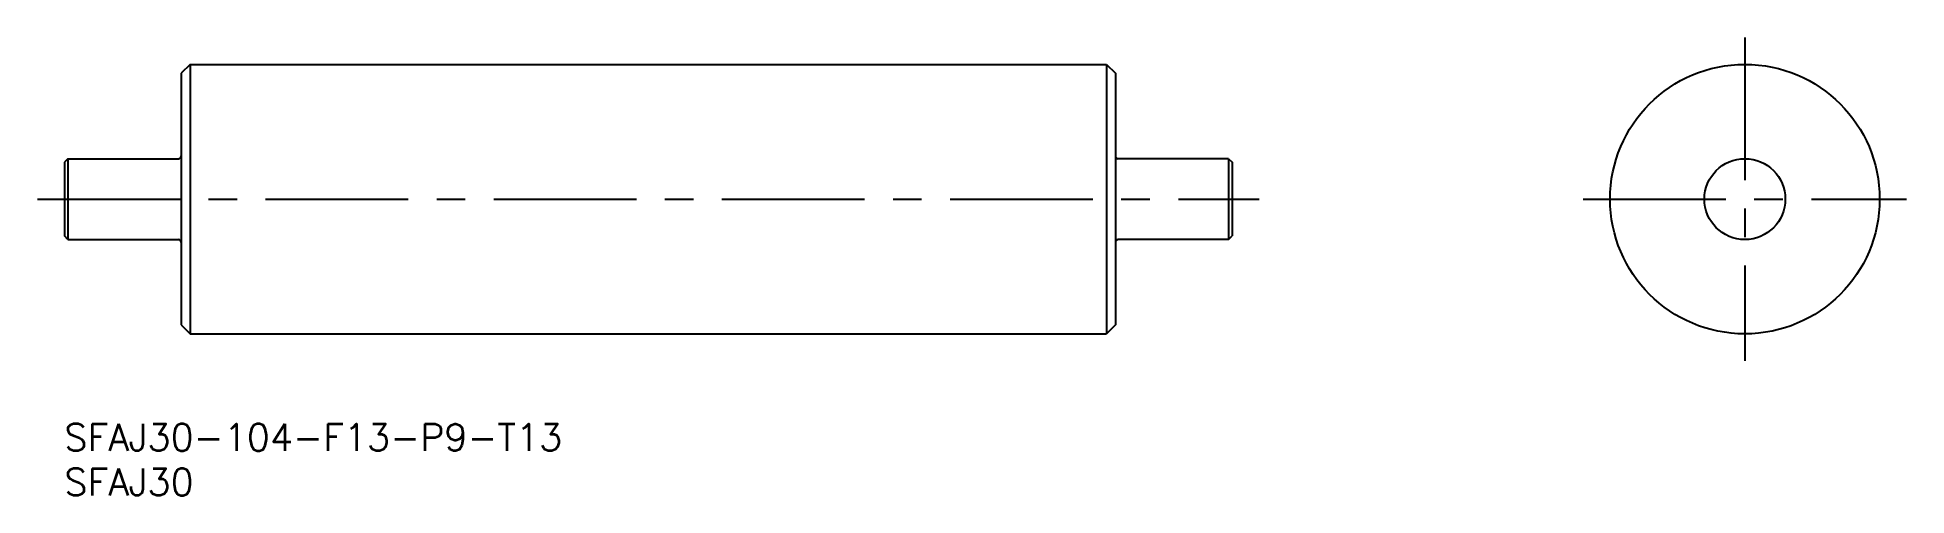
# Model space of a CAD drawing. Extents: x -3 to 205, y -8 to 43.
import ezdxf

# ---------------------------------------------------------------- set-up
doc = ezdxf.new("R2010")
doc.units = 0
doc.header["$LTSCALE"] = 0.5
doc.linetypes.add('CENTER', pattern=[50.8, 31.75, -6.35, 6.35, -6.35])
for name, color, linetype in [('MSM_CENTER', 1, 'CENTER'), ('MSM_CONTINUOUS', 7, 'CONTINUOUS'), ('MSM_PART_NUMBER', 7, 'CONTINUOUS')]:
    doc.layers.add(name, color=color, linetype=linetype)
doc.styles.get("Standard").update_dxf_attribs({"font": 'txt.shx', "height": 3, "bigfont": 'bigfont.shx'})

# ---------------------------------------------------------------- blocks, each defined once
blk = doc.blocks.new('*U4')
at = {"layer": 'MSM_PART_NUMBER'}
blk.add_text('SFAJ30-104-F13-P9-T13', height=3, dxfattribs=at).set_placement((0, -3))
blk = doc.blocks.new('*U5')
at = {"layer": 'MSM_PART_NUMBER'}
blk.add_text('SFAJ30', height=3, dxfattribs=at).set_placement((0, -8))

msp = doc.modelspace()

# ---------------------------------------------------------------- linework, layer by layer
at = {"layer": 'MSM_CENTER'}
for p, q in [((187.06, 43), (187.06, 7)), ((-3, 25), (133, 25)), ((169.06, 25), (205.06, 25))]:
    msp.add_line(p, q, dxfattribs=at)
at = {"layer": 'MSM_CONTINUOUS'}
for p, q in [((14, 40), (13, 39)), ((14, 40), (14, 10)), ((14, 40), (116, 40)), ((116, 40), (116, 10)), ((116, 40), (117, 39)), ((13, 39), (13, 11)), ((117, 39), (117, 11)), ((0.4, 29.5), (0, 29.1)), ((0.4, 29.5), (12.7, 29.5)), ((0.4, 29.5), (0.4, 20.5)), ((129.6, 29.5), (117.3, 29.5)), ((129.6, 29.5), (129.6, 20.5)), ((129.6, 29.5), (130, 29.1)), ((0, 29.1), (0, 20.9)), ((130, 29.1), (130, 20.9)), ((0.4, 20.5), (0, 20.9)), ((129.6, 20.5), (130, 20.9)), ((0.4, 20.5), (12.7, 20.5)), ((129.6, 20.5), (117.3, 20.5)), ((13, 11), (14, 10)), ((117, 11), (116, 10)), ((14, 10), (116, 10))]:
    msp.add_line(p, q, dxfattribs=at)
for radius in [15, 4.5]:
    msp.add_circle((187.06, 25), radius, dxfattribs=at)
for centre, start, end in [((12.7, 29.8), 270, 0), ((117.3, 29.8), 180, 270), ((12.7, 20.2), 0, 90), ((117.3, 20.2), 90, 180)]:
    msp.add_arc(centre, 0.3, start, end, dxfattribs=at)

# ---------------------------------------------------------------- block references
for name in ['*U4', '*U5']:
    msp.add_blockref(name, (0, 0), dxfattribs=at)

doc.saveas('drawing.dxf')
